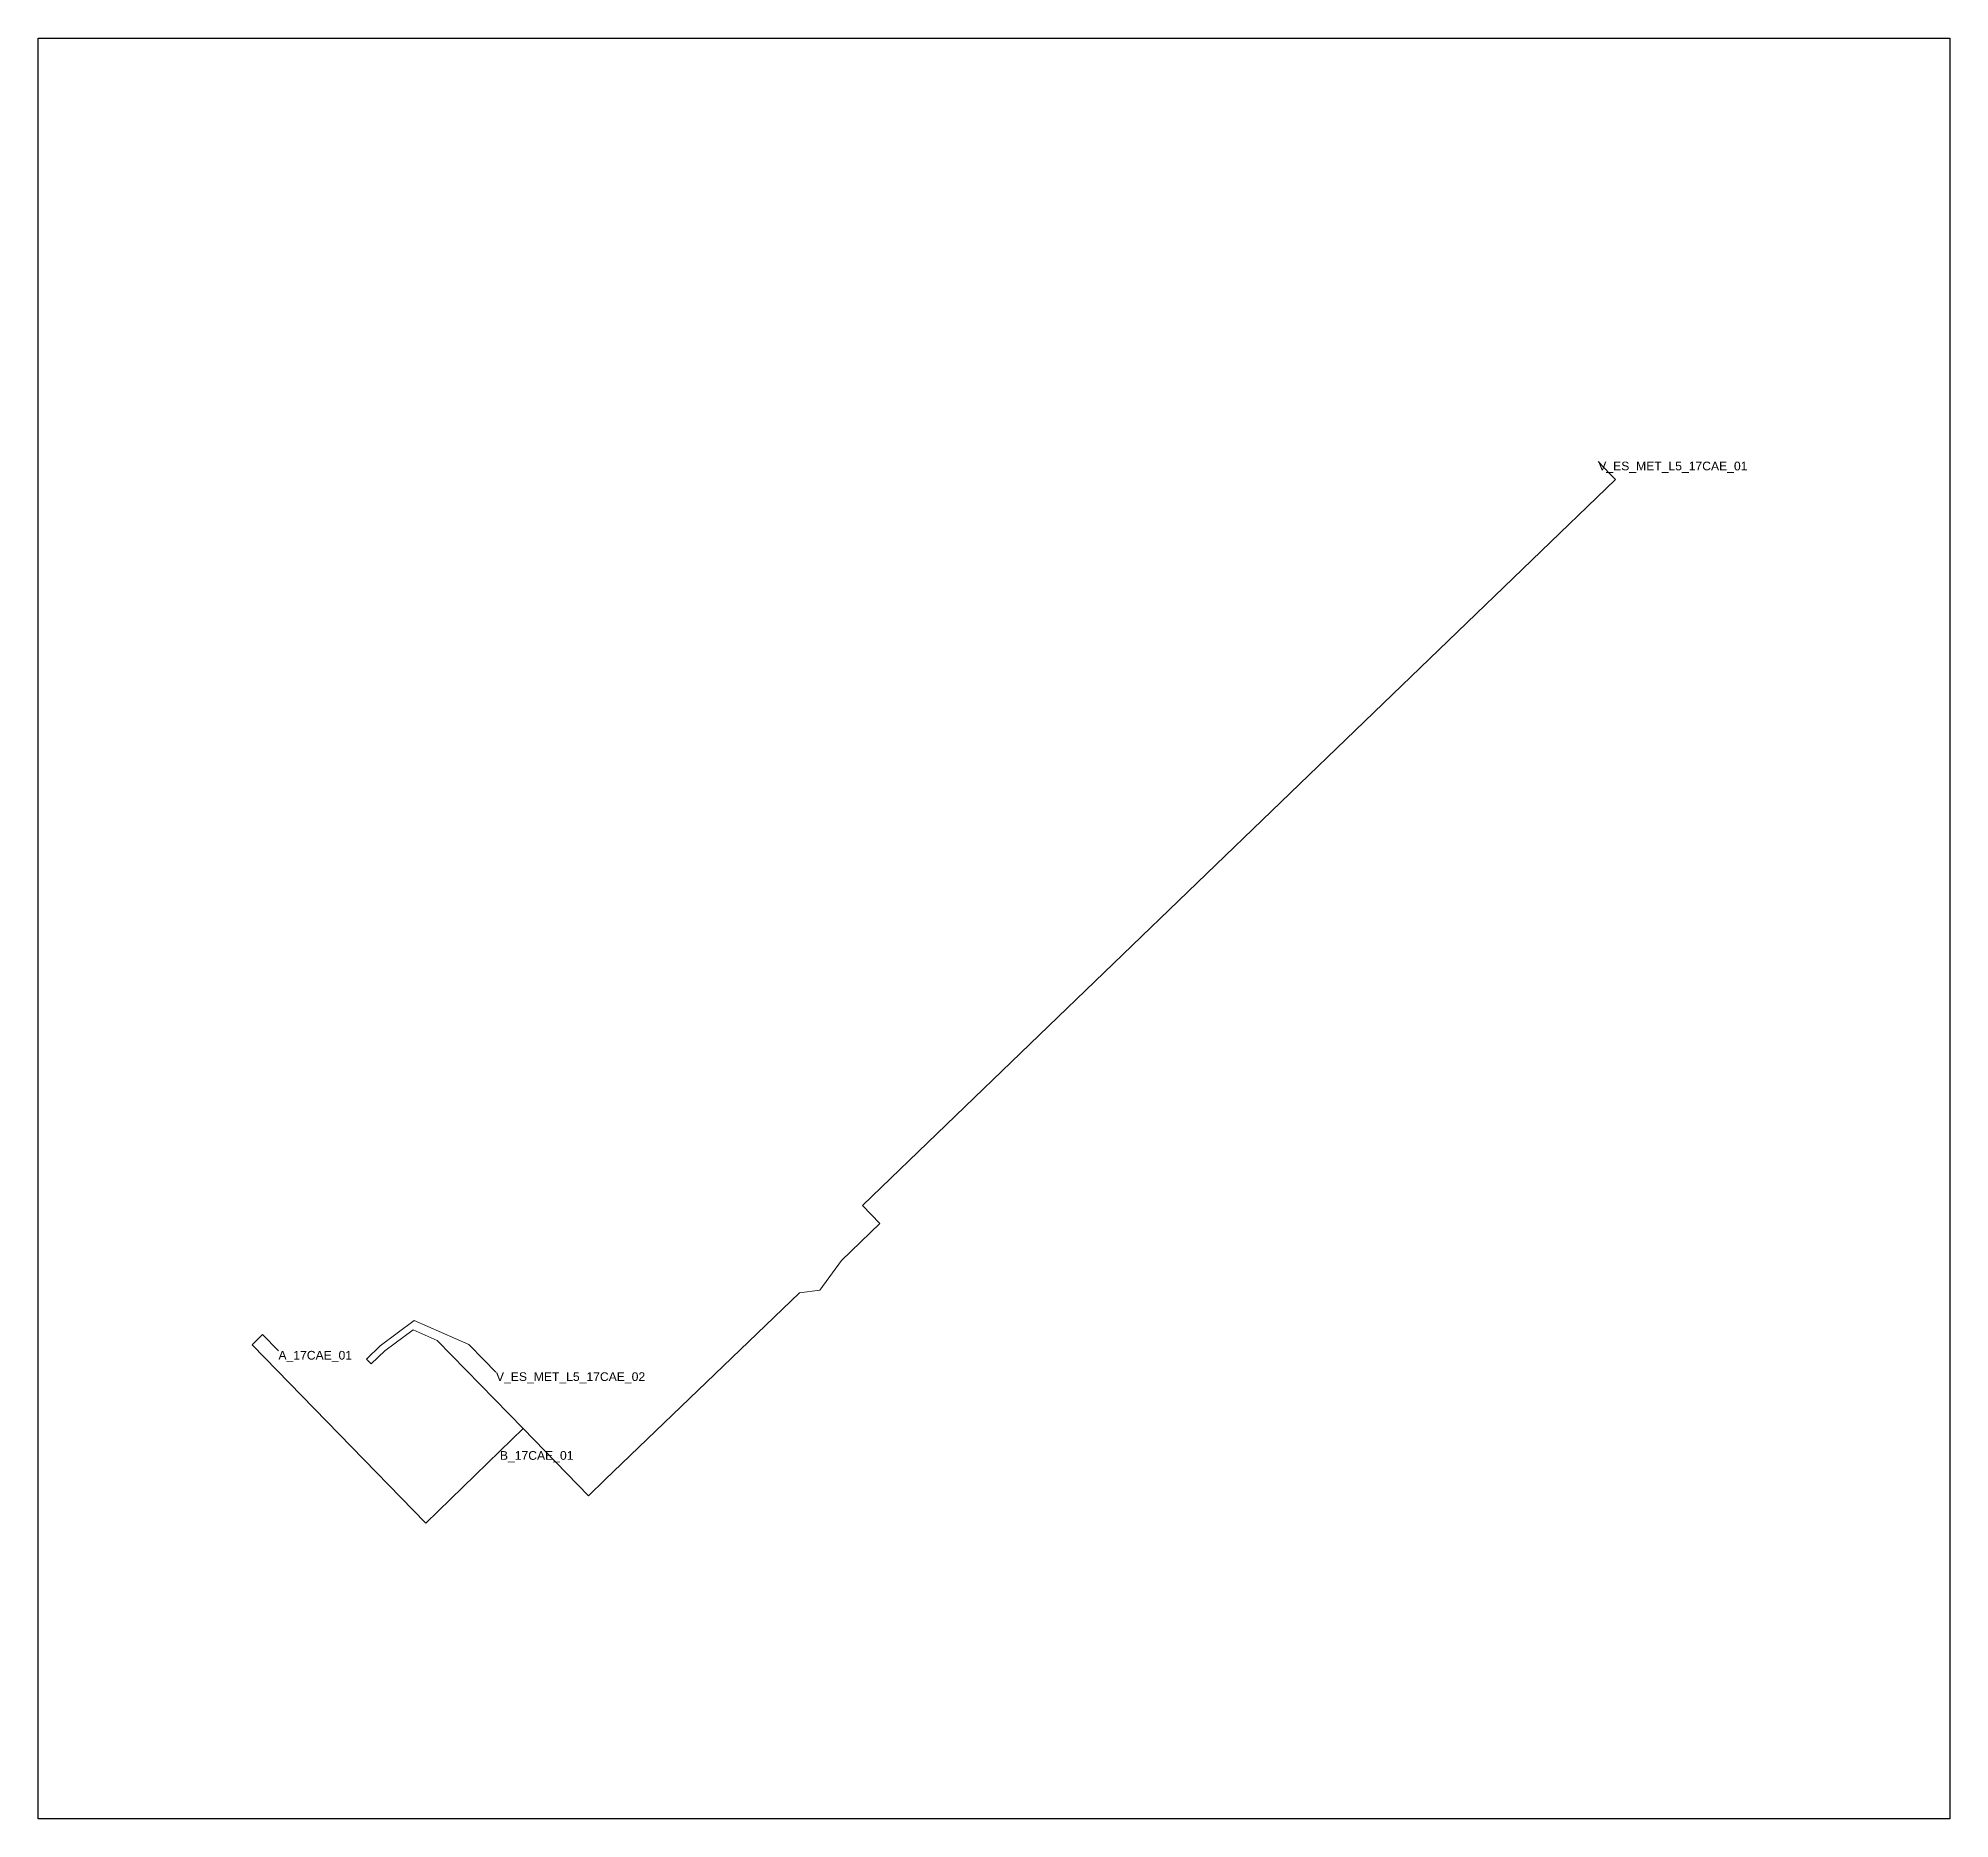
# Model space of a CAD drawing. Header units: metres. Extents: x 431538 to 431648, y 4585106 to 4585208.
import ezdxf

# ---------------------------------------------------------------- set-up
doc = ezdxf.new("R2010")
doc.units = ezdxf.units.M
doc.header["$MEASUREMENT"] = 0
for name, color, linetype, lineweight in [('01_A_AccesTren_t', 7, 'Continuous', 0), ('01_C_AccesExt_t', 7, 'Continuous', 0), ('01_I_Ascensor_l', 7, 'Continuous', 0), ('01_I_BarreraTarifaria_t', 7, 'Continuous', 0), ('01_I_Horitzontal_l', 7, 'Continuous', 0), ('01_I_Rampa_l', 7, 'Continuous', 0)]:
    doc.layers.add(name, color=color, linetype=linetype, lineweight=lineweight)
doc.styles.add('Style-Arial', font='arial.ttf')

# ---------------------------------------------------------------- blocks, each defined once
blk = doc.blocks.new('*U2')
for p, q in [((-54.960736, 51.212154, -0.00005), (-54.958736, 51.212154, -0.00005)), ((-54.960736, 51.212154, -0.00005), (-54.960736, 51.210154, -0.00005)), ((54.960719, 51.212154, -0.00005), (54.958719, 51.212154, -0.00005)), ((54.960719, 51.212154, -0.00005), (54.960719, 51.210154, -0.00005)), ((-54.960736, -51.212177, -0.00005), (-54.960736, -51.210177, -0.00005)), ((-54.960736, -51.212177, -0.00005), (-54.958736, -51.212177, -0.00005)), ((54.960719, -51.212177, -0.00005), (54.958719, -51.212177, -0.00005)), ((54.960719, -51.212177, -0.00005), (54.960719, -51.210177, -0.00005))]:
    blk.add_line(p, q)
at = {"elevation": -0.00005, "flags": 128}
blk.add_lwpolyline([(-54.960736, 51.212154), (54.960719, 51.212154), (54.960719, -51.212177), (-54.960736, -51.212177), (-54.960736, 51.212154)], dxfattribs=at)

msp = doc.modelspace()

# ---------------------------------------------------------------- linework, layer by layer
at = {"layer": '01_I_Ascensor_l'}
for p, q in [((431583.250217, 4585136.2805, -10), (431584.496232, 4585137.999494, -20)), ((431550.618736, 4585133.151414, -10), (431551.215171, 4585133.730657)), ((431557.186193, 4585132.326495, -20), (431557.456952, 4585132.046085, -10))]:
    msp.add_line(p, q, dxfattribs=at)
at = {"layer": '01_I_Horitzontal_l'}
for p, q in [((431552.122874, 4585132.792731), (431551.215171, 4585133.730657)), ((431564.856331, 4585127.028929, -10), (431566.187605, 4585128.32183, -10))]:
    msp.add_line(p, q, dxfattribs=at)
at = {"layer": '01_I_Horitzontal_l', "flags": 128}
for points, elevation in [([(431584.496232, 4585137.999494), (431586.695829, 4585140.121459), (431585.700435, 4585141.153269), (431628.99954, 4585182.924206), (431628.711466, 4585183.223799)], -20), ([(431557.186193, 4585132.326495), (431557.975924, 4585133.089047), (431559.931963, 4585134.532968), (431563.08016, 4585133.170708), (431563.935235, 4585132.284028)], -20), ([(431566.187605, 4585128.32183), (431561.240488, 4585133.394459), (431559.870335, 4585134.011326), (431558.236111, 4585132.798429), (431557.456952, 4585132.046085)], -10), ([(431550.618736, 4585133.151414), (431560.589316, 4585122.884908), (431564.856331, 4585127.028929)], -10), ([(431566.187605, 4585128.32183), (431569.944491, 4585124.45344), (431570.886789, 4585125.368578)], -10)]:
    msp.add_lwpolyline(points, dxfattribs=dict(at, elevation=elevation))
at = {"layer": '01_I_Rampa_l'}
for p, q in [((431628.711466, 4585183.223799, -20), (431628.016355, 4585183.946483, -20)), ((431563.935235, 4585132.284028, -20), (431564.630761, 4585131.562906, -20))]:
    msp.add_line(p, q, dxfattribs=at)
at = {"layer": '01_I_Rampa_l', "elevation": -10, "flags": 128}
msp.add_lwpolyline([(431570.886789, 4585125.368578), (431582.09213, 4585136.132192), (431583.250217, 4585136.2805)], dxfattribs=at)

# ---------------------------------------------------------------- block references
msp.add_blockref('*U2', (431593.26995, 4585157.09145, -19.99995))

# ---------------------------------------------------------------- texts
at = {"layer": '01_A_AccesTren_t', "char_height": 0.5, "attachment_point": 1, "line_spacing_factor": 1.2, "style": 'Style-Arial'}
for s, insert in [('V_ES_MET_L5_17CAE_01', (431628.016355, 4585183.946483, -20)), ('V_ES_MET_L5_17CAE_02', (431564.630761, 4585131.562906, -20))]:
    msp.add_mtext(s, dxfattribs=dict(at, insert=insert))
at = {"layer": '01_C_AccesExt_t', "insert": (431552.122874, 4585132.792731), "char_height": 0.5, "attachment_point": 1, "line_spacing_factor": 1.2, "style": 'Style-Arial'}
msp.add_mtext('A_17CAE_01', dxfattribs=at)
at = {"layer": '01_I_BarreraTarifaria_t', "insert": (431564.856331, 4585127.028929, -10), "char_height": 0.5, "attachment_point": 1, "line_spacing_factor": 1.2, "style": 'Style-Arial'}
msp.add_mtext('B_17CAE_01', dxfattribs=at)

doc.saveas('drawing.dxf')
